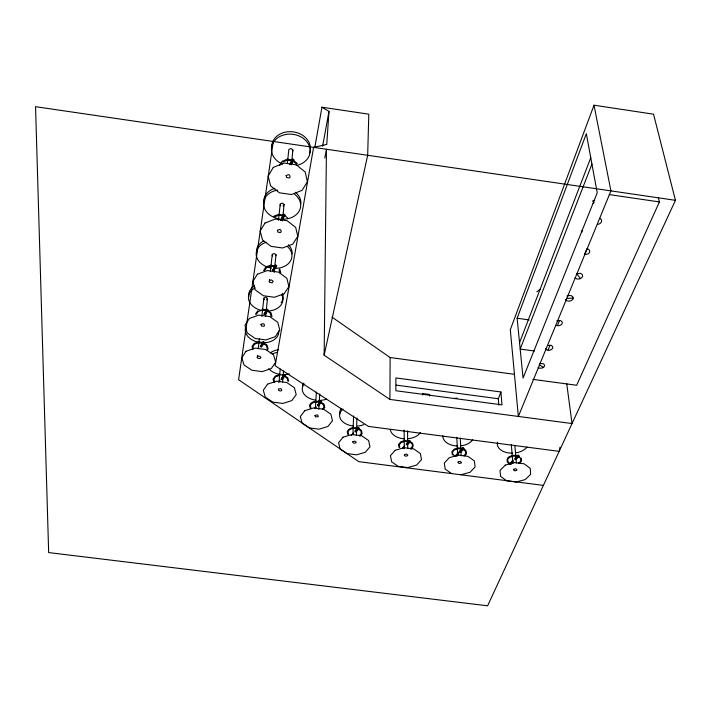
<?xml version="1.0" encoding="UTF-8"?>
<svg xmlns="http://www.w3.org/2000/svg" width="711" height="711" viewBox="0 0 711 711"><rect width="100%" height="100%" fill="white"/><g stroke="black" fill="none" stroke-linecap="round" stroke-linejoin="round"><path stroke-width="1.07" d="M566.703 383.478L572.035 423.552L389.921 399.431L390.135 357.535L332.019 317.142M357.891 427.427L355.065 430.866L355.038 431.781L357.864 428.342L357.891 427.427L358.851 427.773L358.824 428.689L355.998 432.128L356.024 431.213M356.398 435.488L356.531 431.097M356.602 428.902L356.931 417.926M352.958 434.652L353.571 415.988M353.491 433.666L353.527 432.75L351.225 435.567M318.528 405.03L318.466 405.945L321.23 402.337L321.274 401.422L320.288 401.057L317.479 405.59L320.288 401.057M324.278 353.003L324.154 355.207L389.921 399.431M318.821 409.34L319.737 393.947M315.355 408.523L316.377 392.028M315.968 407.563L316.022 406.648L314.902 408.123M314.795 147.532L321.932 107.21L328.98 111.387L326.758 144.449L313.613 147.373L275.13 365.73L368.449 426.413L559.166 451.343L560.028 447.219M282.258 378.741L282.169 379.665L284.862 375.888L284.942 374.964L283.92 374.59L281.147 379.292L283.92 374.59M282.569 381.994L282.969 377.594M283.165 375.39L283.556 370.991M279.681 381.354L279.761 380.438L278.668 381.985M278.979 382.287L280.196 369.089M289.901 164.472L292.683 159.068L293.901 159.584L291.11 164.988M291.483 164.143L292.888 149.985L291.066 148.492L288.853 149.399L287.342 163.539M283.733 214.26L280.578 220.134L283.733 214.26L284.907 214.74L284.809 215.655L281.743 220.606M273.699 270.127L273.602 271.051L276.517 266.492L276.615 265.567L275.486 265.123L272.482 270.607L275.486 265.123M282.427 220.961L282.756 217.664M282.987 215.469L284.107 204.484L282.347 203.106L280.232 203.933L278.454 220.286M274.153 272.429L276.001 254.787L274.295 253.507L272.269 254.262L270.34 271.709M261.497 346.221L261.399 347.137L264.083 343.137L264.181 342.222L263.123 341.822L260.342 346.746L263.123 341.822M265.185 313.809L265.087 314.733L267.869 310.503L267.967 309.578L266.874 309.161L264.003 314.315L266.874 309.161M265.621 316.048L267.523 298.398L265.878 297.207L263.932 297.9L261.835 316.395M269.273 281.636L270.26 280.09L271.486 279.974L273.228 281.254L272.233 282.791L269.878 282.463L269.273 281.636L269.513 279.423M257.258 357.544L258.173 356.193L259.319 356.095L260.964 357.224L260.048 358.575L257.835 358.282L257.258 357.544L257.506 355.34M258.235 348.737L259.337 338.818M273.291 141.471L238.585 379.718L358.797 461.652L543.391 485.391M267.523 298.398L266.589 299.829M275.85 255.693L276.001 254.787M284.107 204.484L283.076 206.154M292.719 151.052L292.888 149.985M322.607 146.208L328.98 111.387M324.803 157.966L326.438 149.248L324.154 355.207L367.676 155.282L368.796 114.178L321.932 107.21M594.014 105.201L510.302 329.717L518.355 416.442L610.918 190.877L594.014 105.201L653.533 114.195L675.45 200.324L487.613 605.799L48.659 552.58L35.55 106.686L675.45 200.324M517.119 318.252L586.326 133.712L597.222 192.841L523.056 378.048L517.119 318.252L529.073 319.906M519.545 342.693L590.761 157.762M498.82 405.163L498.322 398.738L500.926 391.983L395.867 377.932L395.867 390.739L501.966 404.852L500.926 391.983M591.925 164.09L520.185 349.083L534.37 351.021M584.842 253.64L586.833 248.788L588.068 248.966L589.615 250.37L589.632 252.272L588.13 253.96L584.451 254.609M557.38 325.602L559.513 320.43M548.021 350.141L550.065 345.19M658.386 197.64L659.408 201.924L576.648 385.264L532.903 379.372M279.707 165.45L282.169 161.29L287.351 159.157L292.968 159.975L297.278 163.486M289.99 163.566L292.683 159.068M291.208 164.081L292.283 162.277M263.612 270.553L265.834 267.034M264.554 270.687L266.536 267.549M274.864 268.305L276.615 265.567M255.462 314.218L257.782 310.796M256.378 314.342L258.262 311.436L262.172 310.129L266.892 310.769L270.207 313.062L271.104 316.351M262.039 345.422L264.181 342.222M267.096 350.301L268.136 348.772L266.981 345.066L263.381 342.56L258.52 341.902L254.085 343.52L252.041 346.604L252.814 349.217M322.687 408.932L323.949 407.296L323.425 404.692L320.288 402.542C316.493 401.768 311.836 401.644 310.351 405.501L311.08 408.31M323.194 409.474L324.794 407.403L324.012 404.239L321.345 402.31M357.153 429.835L358.851 427.773M359.366 435.754L361.312 433.408L360.895 430.937L357.891 428.875C354.149 428.138 349.634 427.995 348.026 431.675L348.648 434.359M359.953 436.145L362.13 433.514L361.464 430.493L358.104 428.084C354.22 427.08 349.083 427.382 347.199 431.568L347.901 434.581M402.257 448.437L404.683 445.681L403.475 447.974M409.269 440.465L406.301 443.833L406.31 444.757L409.278 441.38L409.269 440.465L410.211 440.802L410.22 441.727L407.252 445.095L407.243 444.179M410.531 448.454C413.873 446.464 412.638 443.069 409.269 441.904L405.066 441.353L401.182 442.491L399.102 444.882L399.795 447.255M410.816 449.201C414.22 447.575 413.811 442.677 410.238 441.655M454.711 456.373L462.754 447.814L463.679 448.152L463.723 449.068L460.586 452.4L460.541 451.485M456.035 455.929L462.799 448.73L462.754 447.814M461.172 450.818L463.679 448.152M456.951 456.266L458.231 454.907M463.634 455.724C466.976 453.867 466.185 450.436 462.754 449.245L458.577 448.694L454.631 449.823C451.307 451.707 452.152 455.12 455.573 456.302M464.523 455.849C468.042 454.045 466.327 449.263 462.941 448.463L458.515 447.886L454.338 449.076L451.814 451.832L452.427 454.978M513.066 461.199L509.689 464.567L509.618 463.643L512.987 460.284M518.097 455.173L514.8 458.471L514.88 459.395L518.186 456.098L518.097 455.173L519.003 455.511L519.092 456.426L515.786 459.724L515.697 458.808M511.271 464.221L513.298 462.203M518.595 463.012C521.901 461.279 521.59 457.831 518.088 456.595L513.946 456.062L509.938 457.173C506.632 458.924 507.014 462.363 510.498 463.572M519.519 463.137L521.554 461.048L521.119 457.92M536.832 291.821L540.28 289.181M282.702 162.019L287.386 160.126L292.692 160.899L296.567 164.028M273.877 216.18L278.623 214.349L284.009 215.113M274.179 217.015L278.659 215.282L283.742 216.011M266.038 266.883L270.58 265.212L275.761 265.932M266.323 267.7L270.615 266.118L275.504 266.794M594.156 202.306L593.152 203.462M597.444 224.516L599.96 223.645L601.515 221.876L601.515 219.877L599.942 218.41M279.476 375.515L275.548 376.803L273.913 379.239L274.748 382.171M556.811 320.759L560.677 320.599L562.152 321.843L562.214 323.541L560.828 325.043L558.544 325.762L556.215 325.442M547.426 345.493L551.212 345.342L552.669 346.55L552.731 348.177L551.398 349.608L549.159 350.301L546.883 349.99L545.426 348.79M567.005 296.123L569.395 295.438L571.742 295.865L573.128 297.234L573.048 299.011L571.52 300.522L569.129 301.197L566.8 300.771L565.405 299.411M461.03 474.797L469.998 472.317L475.108 467.038L474.379 460.941L467.989 456.364L458.382 455.12L449.308 457.688L444.295 463.057L445.193 469.118L451.592 473.588M539.951 363.401L543.568 363.783L544.59 365.152L544.182 366.734L542.502 367.925L540.191 368.28L538.129 367.658M454.116 398.489L457.102 398.107M566.534 298.469L573.093 298.122M409.474 441.113L405.021 440.536L400.897 441.744L398.489 444.526L399.04 447.477M518.266 455.813L513.875 455.244L509.636 456.426C505.77 458.071 506.321 463.341 510.32 464.345M284.16 375.292L279.441 374.67L275.281 376.039L273.051 379.123L273.993 382.411M320.519 401.742C316.582 400.702 311.267 401.022 309.507 405.394L310.325 408.549M396.098 385.113L498.322 398.738M390.135 357.535L514.444 374.306M262.146 309.241L267.14 309.925M582.576 230.622L581.305 231.208L581.989 232.079M609.229 194.592L659.408 201.924M593.472 201.755L592.778 201.346L593.152 200.404L594.778 200.644M357.864 428.342L358.824 428.689M409.278 441.38L410.22 441.727M320.234 401.973L321.23 402.337M509.618 463.643L510.516 463.981M462.799 448.73L463.723 449.068M283.84 375.506L284.862 375.888M518.186 456.098L519.092 456.426M263.026 342.738L264.083 343.137M266.776 310.085L271.007 312.778L272.011 316.466M275.388 266.047L276.517 266.492M283.645 215.175L284.809 215.655M292.594 159.975L293.812 160.49M574.986 277.832L576.799 278.961L579.305 279.014L581.545 277.974L582.665 276.232L582.238 274.455L580.425 273.326L576.781 273.797L580.425 278.49M539.178 364.654L543.346 367.329M285.031 375.888L287.795 377.888L288.702 381.194M283.929 376.11L287.031 378.145L287.839 381.087M284.8 215.726L287.964 218.179M279.103 269.478L279.823 272.802M263.799 298.744L264.376 299.527M272.126 255.169L272.722 256.004M280.072 204.91L280.685 205.808M253.534 348.79L252.929 346.728L254.556 344.142L258.555 342.764L263.141 343.386L266.367 345.546L267.256 348.657M279.752 268.971L280.765 272.935M514.853 445.415L516.408 463.074M511.307 444.562L512.915 463.314M460.293 438.127L460.764 448.046M460.924 451.343L461.137 455.751M459.626 451.147L459.67 452.063M457.911 452.978L457.946 453.894M456.809 437.283L457.608 454.898M429.595 395.956L429.56 394.445L422.645 393.521L422.681 395.04M407.572 430.857L407.723 448.437M404.141 430.013L404.257 448.694M326.527 399.12A16.033 10.798 3.5 0 1 318.804 400.409M315.72 400.177A16.033 10.798 3.5 0 1 304.237 383.904M302.451 385.975A15.998 10.807 3.5 0 1 303.259 383.131M472.708 439.833A15.615 10.034 -1.9 0 1 460.63 445.859M457.706 446.001A15.615 10.034 -1.9 0 1 442.9 435.772M282.64 164.143A19.446 15.855 6.8 0 1 276.179 139.009A19.446 15.855 6.8 0 1 307.134 142.12A19.446 15.855 6.8 0 1 296.247 165.512M271.7 146.253A19.401 15.846 6.8 0 1 294.407 132.059A19.401 15.846 6.8 0 1 309.445 153.212M363.925 424.574A15.704 10.345 2 0 1 357.437 426.049M353.447 426.005A15.704 10.345 2 0 1 340.765 419.41A15.704 10.345 2 0 1 343.031 409.056M339.787 414.015A15.678 10.345 2 0 1 341.173 408.603M281.494 294.301A17.304 12.54 6.5 0 1 268.936 310.974M261.337 310.387A17.304 12.54 6.5 0 1 248.752 299.998A17.304 12.54 6.5 0 1 255.249 287.857M248.868 296.611A17.26 12.54 6.5 0 1 254.565 285.884M282.578 293.599A17.26 12.54 6.5 0 1 281.129 302.664M278.774 332.224A16.833 11.874 6.4 0 1 262.066 342.738M257.835 342.124A16.833 11.874 6.4 0 1 245.553 327.567M278.899 330.748A16.797 11.874 6.4 0 1 277.717 333.797M420.272 432.599A15.606 10.141 0 0 1 407.527 438.776M404.568 438.803A15.606 10.141 0 0 1 390.295 429.426M270.304 352.896A16.344 11.26 5.2 0 1 278.694 349.688M289.368 373.879A16.38 11.26 5.2 0 1 282.329 374.599M280.232 374.395A16.38 11.26 5.2 0 1 268.66 368.698M272.748 353.794A16.38 11.26 5.2 0 1 277.441 352.345M294.39 194.094A18.655 14.593 6.6 0 1 299.553 210.376A18.655 14.593 6.6 0 1 282.383 219.184M279.254 218.872A18.655 14.593 6.6 0 1 263.505 204.341A18.655 14.593 6.6 0 1 277.654 190.121M263.799 200.769A18.61 14.593 6.7 0 1 274.917 188.299M295.483 192.281A18.61 14.593 6.7 0 1 300.895 203.639M287.431 246.513A17.926 13.482 6.5 0 1 290.452 261.053A17.926 13.482 6.5 0 1 274.428 268.358M271.415 268.065A17.926 13.482 6.5 0 1 256.387 255.987A17.926 13.482 6.5 0 1 266.296 242.273M256.627 253.107A17.891 13.473 6.5 0 1 263.63 240.985M288.417 244.717A17.891 13.473 6.5 0 1 292.159 253.845M526.984 447.077A15.66 9.91 -3.7 0 1 515.591 452.916M512.658 453.174A15.66 9.91 -3.7 0 1 497.549 442.171M260.99 324.376L261.452 326.002L263.719 326.305L264.528 325.718L264.074 324.1L262.981 323.683L260.99 324.376M277.45 230.284L277.921 232.177L280.365 232.524L281.254 231.83L280.783 229.937L279.61 229.466L277.45 230.284M286.16 175.528L286.64 177.59L289.199 177.954L290.124 177.199L289.653 175.146L288.426 174.63L286.16 175.528M278.41 389.237L278.828 390.686L280.969 390.97L281.743 390.455L281.334 388.997L280.303 388.624L278.41 389.237M315.035 415.5L315.391 416.886L318.261 416.664L317.915 415.268L316.91 414.913L315.035 415.5M352.887 441.647L352.709 442.331L354.158 443.317L356.015 442.766L356.202 442.073L354.753 441.096L352.887 441.647M404.506 454.613L404.292 455.289L405.688 456.249L407.563 455.707L407.776 455.031L406.381 454.071L404.506 454.613M458.204 461.937L457.955 462.603L459.306 463.554L461.208 463.021L461.457 462.354L460.106 461.403L458.204 461.937M513.76 469.278L513.484 469.935L514.782 470.886L516.71 470.353L516.995 469.695L515.697 468.745L513.76 469.278M273.282 167.414L268.154 176.141L270.553 185.829L279.432 192.805L291.412 194.53L302.059 190.361L307.374 181.803L305.232 172.044L296.327 164.836L284.071 163.059L273.282 167.414M265.025 223.014L260.164 231.022L262.519 239.927L271.069 246.37L282.56 247.979L292.736 244.175L297.776 236.328L295.652 227.351L287.075 220.712L275.335 219.041L265.025 223.014M257.426 274.188L252.805 281.556L255.116 289.777L263.354 295.74L274.402 297.26L284.151 293.776L288.924 286.551L286.835 278.268L278.57 272.126L267.292 270.562L257.426 274.188M249.365 318.457L244.957 325.291L247.232 332.935L255.213 338.507L265.87 339.938L275.237 336.721L279.787 330.011L277.717 322.314L269.709 316.591L258.84 315.106L249.365 318.457M246.05 351.261L241.793 357.713L244.024 364.947L251.801 370.235L262.163 371.613L271.264 368.582L275.664 362.246L273.628 354.958L265.825 349.536L255.249 348.114L246.05 351.261M267.558 384.162L263.292 390.25L265.327 397.102L272.811 402.106L282.889 403.43L291.812 400.586L296.211 394.596L294.345 387.708L286.844 382.562L276.579 381.203L267.558 384.162M304.699 410.736L300.318 416.548L302.095 423.098L309.276 427.898L319.123 429.177L327.958 426.467L332.472 420.752L330.864 414.166L323.665 409.243L313.64 407.927L304.699 410.736M343.075 437.194L338.578 442.74L340.098 448.988L346.977 453.591L356.584 454.827L365.347 452.258L369.969 446.801L368.609 440.509L361.721 435.799L351.936 434.519L343.075 437.194M395.174 450.294L390.428 455.715L391.645 461.848L398.258 466.354L407.767 467.58L416.602 465.065L421.454 459.724L420.405 453.565L413.784 448.943L404.115 447.69L395.174 450.294M505.325 465.101L500.029 470.406L500.606 476.414L506.765 480.832L516.142 482.04L525.242 479.587L530.637 474.361L530.228 468.327L524.078 463.794L514.533 462.559L505.325 465.101"/></g></svg>
